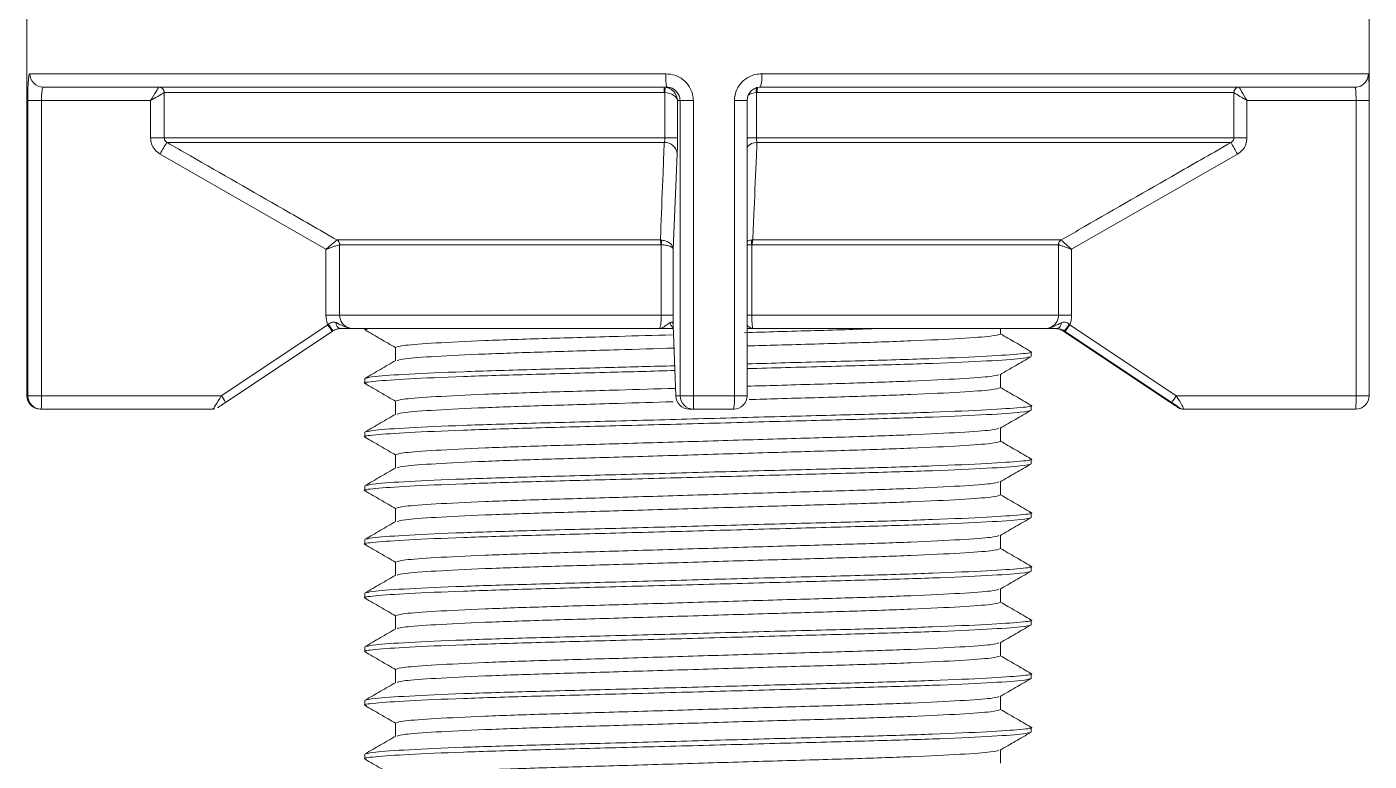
# Model space of a CAD drawing. Header units: millimetres. Extents: x 72 to 994, y 217 to 1414.
# Drawn here: x 510.6 to 610.6, y 954.7 to 1009.4 of the extents above; entities that cross this region are included whole.
import ezdxf

# ---------------------------------------------------------------- set-up
doc = ezdxf.new("R2010")
doc.units = ezdxf.units.MM
doc.header["$LTSCALE"] = 5

msp = doc.modelspace()

# ---------------------------------------------------------------- linework, layer by layer
at = {"color": 7, "linetype": 'Continuous', "lineweight": 15}
for p, q in [((510.64, 1012.93), (510.64, 981.93)), ((610.64, 981.93), (610.64, 1012.93)), ((558.29, 1004.93), (511.86, 1004.93)), ((609.58, 1004.93), (565.29, 1004.93)), ((564.3, 981.93), (564.3, 1003.93)), ((558.12, 1000.82), (521.08, 1000.82)), ((600.36, 1000.82), (565.03, 1000.82)), ((558.79, 992.85), (558.79, 987.93)), ((558.79, 987.25), (558.79, 987.22)), ((558.79, 987.22), (558.79, 987.2)), ((558.79, 987.2), (558.98, 981.91)), ((533.37, 986.72), (525.44, 981.43)), ((533.44, 986.76), (533.37, 986.72)), ((557.75, 986.93), (534.96, 986.93)), ((535.82, 986.93), (535.82, 986.85)), ((586.47, 986.93), (564.75, 986.93)), ((583.17, 986.53), (583.17, 986.93)), ((587.83, 986.76), (587.9, 986.72)), ((587.9, 986.72), (595.83, 981.43)), ((538.11, 985.53), (538.11, 984.54)), ((585.46, 984.85), (585.46, 985.21)), ((535.82, 983.21), (535.82, 982.85)), ((583.17, 982.53), (583.17, 983.52)), ((538.11, 981.53), (538.11, 980.54)), ((558.98, 981.93), (558.98, 981.91)), ((564.3, 981.93), (564.3, 981.93)), ((585.46, 980.85), (585.46, 981.21)), ((511.71, 980.93), (511.64, 980.93)), ((524.5, 980.93), (511.71, 980.93)), ((524.5, 980.93), (524.64, 980.96)), ((560.3, 980.93), (559.99, 980.93)), ((563.3, 980.93), (560.3, 980.93)), ((596.63, 980.95), (596.77, 980.93)), ((596.84, 980.93), (596.77, 980.93)), ((609.63, 980.93), (596.84, 980.93)), ((535.82, 979.21), (535.82, 978.85)), ((583.17, 978.53), (583.17, 979.52)), ((538.11, 977.53), (538.11, 976.54)), ((585.46, 976.85), (585.46, 977.21)), ((535.82, 975.21), (535.82, 974.85)), ((583.17, 974.53), (583.17, 975.52)), ((538.11, 973.53), (538.11, 972.54)), ((585.46, 972.85), (585.46, 973.21)), ((535.82, 971.21), (535.82, 970.85)), ((583.17, 970.53), (583.17, 971.52)), ((538.11, 969.53), (538.11, 968.54)), ((585.46, 968.85), (585.46, 969.21)), ((535.82, 967.21), (535.82, 966.85)), ((583.17, 966.53), (583.17, 967.52)), ((538.11, 965.53), (538.11, 964.54)), ((585.46, 964.85), (585.46, 965.21)), ((535.82, 963.21), (535.82, 962.85)), ((583.17, 962.53), (583.17, 963.52)), ((538.11, 961.53), (538.11, 960.54)), ((585.46, 960.85), (585.46, 961.21)), ((535.82, 959.21), (535.82, 958.85)), ((583.17, 958.53), (583.17, 959.52)), ((538.11, 957.53), (538.11, 956.54)), ((585.46, 956.85), (585.46, 957.21)), ((535.82, 955.21), (535.82, 954.85)), ((583.17, 954.53), (583.17, 955.52))]:
    msp.add_line(p, q, dxfattribs=at)
at = {"color": 8, "linetype": 'Continuous', "lineweight": 0}
for p, q in [((510.86, 1005.93), (558.25, 1005.93)), ((565.39, 1005.93), (610.58, 1005.93)), ((520.87, 1004.53), (520.87, 1001.16)), ((520.88, 1004.53), (520.87, 1004.53)), ((558.12, 1004.53), (520.88, 1004.53)), ((558.17, 1004.53), (558.12, 1004.53)), ((558.17, 1001.16), (558.17, 1004.53)), ((564.99, 1004.53), (564.99, 1001.16)), ((565.04, 1004.53), (564.99, 1004.53)), ((600.56, 1004.53), (565.04, 1004.53)), ((600.56, 1004.53), (600.56, 1004.53)), ((600.56, 1001.16), (600.56, 1004.53)), ((510.71, 981.93), (510.71, 1003.93)), ((510.71, 1003.93), (511.73, 1003.93)), ((519.86, 1003.93), (511.73, 1003.93)), ((511.73, 1003.93), (511.73, 981.93)), ((519.86, 1001.16), (519.86, 1003.93)), ((559.3, 1003.93), (559.1, 1003.93)), ((559.1, 1003.93), (559.1, 1001.16)), ((559.3, 1003.93), (560.29, 1003.93)), ((559.3, 981.93), (559.3, 1003.93)), ((560.29, 1003.93), (560.29, 981.93)), ((563.35, 981.93), (563.35, 1003.93)), ((564.3, 1003.93), (563.35, 1003.93)), ((609.66, 1003.93), (601.53, 1003.93)), ((601.53, 1003.93), (601.53, 1001.16)), ((609.66, 1003.93), (610.63, 1003.93)), ((609.66, 981.93), (609.66, 1003.93)), ((610.63, 1003.93), (610.63, 981.93)), ((519.86, 1001.16), (520.87, 1001.16)), ((558.17, 1001.16), (520.87, 1001.16)), ((559.1, 1001.16), (558.17, 1001.16)), ((564.99, 1001.16), (564.3, 1001.16)), ((600.56, 1001.16), (564.99, 1001.16)), ((600.56, 1001.16), (601.53, 1001.16)), ((532.92, 992.85), (520.56, 999.95)), ((559.09, 999.95), (558.79, 992.85)), ((600.83, 999.95), (588.47, 992.85)), ((557.84, 993.54), (533.74, 993.54)), ((533.74, 993.54), (533.74, 993.54)), ((533.93, 993.19), (533.93, 987.93)), ((533.94, 993.19), (533.93, 993.19)), ((557.86, 993.19), (533.94, 993.19)), ((557.84, 993.54), (557.9, 993.54)), ((557.9, 993.19), (557.86, 993.19)), ((557.9, 987.93), (557.9, 993.19)), ((564.64, 993.19), (564.64, 987.93)), ((564.68, 993.19), (564.64, 993.19)), ((564.71, 993.54), (564.65, 993.54)), ((587.49, 993.19), (564.68, 993.19)), ((587.69, 993.54), (564.71, 993.54)), ((587.5, 993.19), (587.49, 993.19)), ((587.5, 987.93), (587.5, 993.19)), ((587.69, 993.54), (587.7, 993.54)), ((532.92, 987.93), (532.92, 992.85)), ((588.47, 992.85), (588.47, 987.93)), ((525.12, 981.93), (533.05, 987.22)), ((532.92, 987.93), (533.93, 987.93)), ((533.05, 987.22), (533.09, 987.25)), ((533.93, 987.93), (557.9, 987.93)), ((558.79, 987.93), (557.9, 987.93)), ((558.79, 987.22), (558.98, 981.93)), ((564.64, 987.93), (564.3, 987.93)), ((564.64, 987.93), (587.5, 987.93)), ((587.5, 987.93), (588.47, 987.93)), ((588.3, 987.25), (588.34, 987.22)), ((588.34, 987.22), (596.27, 981.93)), ((587.93, 986.76), (587.83, 986.76)), ((587.99, 986.72), (587.93, 986.76)), ((595.92, 981.43), (587.99, 986.72)), ((510.71, 981.93), (510.64, 981.93)), ((510.71, 981.93), (511.73, 981.93)), ((511.73, 981.93), (525.12, 981.93)), ((558.98, 981.93), (559.3, 981.93)), ((559.3, 981.93), (560.29, 981.93)), ((560.29, 981.93), (563.35, 981.93)), ((564.3, 981.93), (563.35, 981.93)), ((596.27, 981.93), (609.66, 981.93)), ((596.44, 981.03), (596.51, 981.03)), ((609.66, 981.93), (610.63, 981.93))]:
    msp.add_line(p, q, dxfattribs=at)
for centre, radius, start, end in [((511.86, 1005.93), 0.998, 179.8711, 269.868), ((563.52, 1005.68), 5.28, 177.2897, 188.1804), ((562.69, 1005.68), 2.71, 343.9029, 5.2383), ((609.58, 1005.93), 1, 294.3767, 0.0169), ((520.48, 1004.53), 0.399, 359.8247, 89.8284), ((520.47, 1004.53), 0.402, 0.5576, 89.4253), ((556.51, 1004.63), 1.61, 356.4501, 10.7605), ((556.54, 1004.77), 1.64, 351.6761, 5.6092), ((565.92, 1004.71), 0.943, 166.4426, 190.8426), ((565.98, 1004.63), 0.945, 161.4216, 185.9979), ((600.96, 1004.53), 0.4, 90.0525, 180.0586), ((600.96, 1004.53), 0.401, 90.4193, 179.5978), ((532.79, 993.19), 13.98, 146.9149, 151.0581), ((558.14, 999.87), 0.949, 4.9958, 91.3756), ((565.05, 999.78), 1.03, 91.019, 136.9368), ((611.9, 1006.59), 12.91, 206.5663, 210.9524), ((533.54, 993.2), 0.401, 359.8785, 59.558), ((533.53, 993.19), 0.405, 0.6287, 59.5587), ((555.56, 993.23), 2.3, 359.071, 7.7232), ((555.59, 993.4), 2.32, 354.9528, 3.473), ((566.22, 993.34), 1.59, 172.986, 185.4398), ((566.27, 993.23), 1.59, 168.7844, 181.329), ((587.89, 993.2), 0.4, 120.2091, 180.0565), ((587.9, 993.19), 0.403, 120.2761, 179.5365), ((527.11, 983.07), 7.25, 30.1976, 34.8793), ((537.86, 990.25), 5.63, 212.1193, 218.2095), ((534.12, 987.37), 0.45, 178.1935, 254.6999), ((559.13, 987.48), 0.584, 189.6406, 234.9294), ((587.27, 987.38), 0.457, 283.1299, 0.3882), ((586.15, 988.5), 2.48, 315.5505, 329.7964), ((581.6, 991.53), 7.99, 323.0227, 327.3808), ((501.16, 981.68), 10.57, 355.9307, 1.3544), ((519.18, 977.79), 7.25, 30.1972, 34.8781), ((596.42, 981.68), 36.13, 179.6035, 181.1893), ((558.7, 981.68), 4.65, 350.7137, 3.0714), ((589.54, 986.24), 7.99, 323.0222, 327.3829), ((596.84, 981.53), 0.6, 236.3044, 269.9947), ((599.09, 981.68), 10.57, 355.9303, 1.3544), ((609.63, 981.93), 1, 270.0017, 359.9995)]:
    msp.add_arc(centre, radius, start, end, dxfattribs=at)
at = {"color": 7, "linetype": 'Continuous', "lineweight": 15}
for centre, radius, start, end in [((609.58, 1005.93), 0.999, 270.0214, 294.3403), ((511.64, 981.93), 1, 180, 270), ((511.71, 981.93), 0.999, 179.9585, 269.9568), ((560.3, 981.93), 1, 179.9926, 269.9912), ((563.3, 981.93), 1, 270.009, 0.0072), ((596.77, 981.53), 0.6, 236.3036, 269.9947), ((609.64, 981.93), 1, 270, 0)]:
    msp.add_arc(centre, radius, start, end, dxfattribs=at)
at = {"color": 8, "linetype": 'Continuous', "lineweight": 0}
for centre, major_axis, ratio, start_param, end_param in [((519.88, 1003.93), (0.6, 1), 0.01742, 0.09593, 1.58125), ((519.88, 1003.93), (1, 0.6), 0.01046, 0.1029, 1.58822), ((558.1, 1003.93), (1, -0.022), 0.59964, 0.03701, 1.52234), ((558.1, 1003.93), (-0.708, 0.717), 0.98588, 3.94042, 5.42575), ((565.1, 1003.93), (1, -0.022), 0.59964, 1.69328, 2.41563), ((601.56, 1003.93), (1, -0.6), 0.01046, 3.20964, 4.69496), ((601.56, 1003.93), (-0.6, 1), 0.01742, 0.07501, 1.56034), ((525.1, 981.93), (0.6, 1), 0.01742, 3.15205, 4.72284), ((595.91, 981.43), (0.6, -0.4), 0.00729, 6.27225, 7.84304), ((596.24, 981.93), (-0.6, 1), 0.01742, 3.13114, 4.70193)]:
    msp.add_ellipse(centre, major_axis=major_axis, ratio=ratio, start_param=start_param, end_param=end_param, dxfattribs=at)
at = {"color": 7, "linetype": 'Continuous', "lineweight": 15}
for centre, major_axis, ratio, start_param, end_param in [((525.43, 981.43), (0.6, 0.4), 0.00729, 3.15253, 4.72333), ((559.98, 981.93), (-0.708, 0.717), 0.98588, 0.79883, 2.36962), ((595.84, 981.43), (0.6, -0.4), 0.00729, 4.70145, 6.27225)]:
    msp.add_ellipse(centre, major_axis=major_axis, ratio=ratio, start_param=start_param, end_param=end_param, dxfattribs=at)
at = {"color": 8, "linetype": 'Continuous', "lineweight": 0}
for points, knots in [([(510.71, 1003.93), (510.71, 1004.16), (510.71, 1004.61), (510.73, 1005.21), (510.77, 1005.66), (510.81, 1005.9), (510.85, 1005.92), (510.86, 1005.93)], [0, 0, 0, 0, 0.21238, 0.42566, 0.64033, 0.85634, 1, 1, 1, 1]), ([(558.25, 1005.93), (558.48, 1005.91), (558.93, 1005.87), (559.55, 1005.52), (560.01, 1005.01), (560.25, 1004.45), (560.28, 1004.08), (560.29, 1003.93)], [0, 0, 0, 0, 0.217032, 0.433188, 0.647592, 0.860495, 1, 1, 1, 1]), ([(563.35, 1003.93), (563.37, 1004.16), (563.42, 1004.61), (563.77, 1005.21), (564.29, 1005.66), (564.86, 1005.9), (565.24, 1005.92), (565.39, 1005.93)], [0, 0, 0, 0, 0.21238, 0.42566, 0.64033, 0.85634, 1, 1, 1, 1]), ([(610.58, 1005.93), (610.59, 1005.91), (610.61, 1005.87), (610.62, 1005.52), (610.63, 1005.01), (610.63, 1004.45), (610.63, 1004.08), (610.63, 1003.93)], [0, 0, 0, 0, 0.21703, 0.43319, 0.64759, 0.8605, 1, 1, 1, 1]), ([(511.86, 1004.93), (511.85, 1004.93), (511.82, 1004.91), (511.78, 1004.79), (511.75, 1004.57), (511.73, 1004.27), (511.73, 1004.04), (511.73, 1003.93)], [0, 0, 0, 0, 0.14287, 0.35773, 0.57201, 0.78606, 1, 1, 1, 1]), ([(609.66, 1003.93), (609.66, 1004), (609.66, 1004.19), (609.65, 1004.47), (609.64, 1004.73), (609.62, 1004.9), (609.59, 1004.92), (609.58, 1004.93)], [0, 0, 0, 0, 0.14059, 0.3546, 0.56902, 0.7842, 1, 1, 1, 1]), ([(520.56, 999.95), (520.42, 1000.05), (520.15, 1000.25), (519.9, 1000.69), (519.87, 1001.01), (519.86, 1001.16)], [0, 0, 0, 0, 0.357903, 0.678938, 1, 1, 1, 1]), ([(520.87, 1001.16), (520.88, 1001.12), (520.89, 1001.03), (520.96, 1000.9), (521.04, 1000.85), (521.08, 1000.82)], [0, 0, 0, 0, 0.31776, 0.63799, 1, 1, 1, 1]), ([(558.12, 1000.82), (558.13, 1000.84), (558.15, 1000.89), (558.16, 1001.02), (558.17, 1001.11), (558.17, 1001.16)], [0, 0, 0, 0, 0.32643, 0.64867, 1, 1, 1, 1]), ([(564.99, 1001.16), (564.99, 1001.12), (565, 1001.03), (565.01, 1000.9), (565.02, 1000.85), (565.03, 1000.82)], [0, 0, 0, 0, 0.31776, 0.63799, 1, 1, 1, 1]), ([(600.36, 1000.82), (600.39, 1000.84), (600.47, 1000.89), (600.54, 1001.02), (600.55, 1001.11), (600.56, 1001.16)], [0, 0, 0, 0, 0.32643, 0.64867, 1, 1, 1, 1]), ([(601.53, 1001.16), (601.51, 1000.99), (601.48, 1000.66), (601.22, 1000.23), (600.96, 1000.04), (600.83, 999.95)], [0, 0, 0, 0, 0.35492, 0.67748, 1, 1, 1, 1]), ([(521.08, 1000.82), (521.66, 1000.48), (524.55, 998.82), (528.77, 996.4), (532.41, 994.31), (533.74, 993.54)], [0, 0, 0, 0, 0.136912, 0.684564, 1, 1, 1, 1]), ([(557.84, 993.54), (557.85, 993.87), (557.91, 995.53), (558.01, 997.96), (558.09, 1000.05), (558.12, 1000.82)], [0, 0, 0, 0, 0.136912, 0.684564, 1, 1, 1, 1]), ([(565.03, 1000.82), (565.02, 1000.48), (564.94, 998.82), (564.84, 996.4), (564.75, 994.31), (564.71, 993.54)], [0, 0, 0, 0, 0.13691, 0.68456, 1, 1, 1, 1]), ([(587.69, 993.54), (588.27, 993.87), (591.16, 995.53), (595.38, 997.96), (599.02, 1000.05), (600.36, 1000.82)], [0, 0, 0, 0, 0.13691, 0.68456, 1, 1, 1, 1]), ([(532.92, 992.85), (532.92, 992.85), (532.93, 992.85), (532.93, 992.86), (532.95, 992.87), (532.97, 992.89), (533.01, 992.93), (533.07, 992.97), (533.18, 993.07), (533.34, 993.21), (533.53, 993.37), (533.68, 993.49), (533.72, 993.52), (533.74, 993.54)], [0, 0, 0, 0, 0.0063, 0.00763, 0.01869, 0.03624, 0.07039, 0.13749, 0.18201, 0.37488, 0.58787, 0.79131, 1, 1, 1, 1]), ([(532.92, 992.85), (532.93, 992.85), (532.93, 992.85), (532.94, 992.85), (532.95, 992.86), (532.98, 992.87), (533.04, 992.89), (533.1, 992.91), (533.24, 992.96), (533.45, 993.03), (533.68, 993.11), (533.86, 993.17), (533.91, 993.19), (533.93, 993.19)], [0, 0, 0, 0, 0.0063, 0.00763, 0.01867, 0.03621, 0.07034, 0.13749, 0.1808, 0.37488, 0.58786, 0.79131, 1, 1, 1, 1]), ([(558.79, 992.85), (558.79, 992.85), (558.79, 992.85), (558.79, 992.86), (558.79, 992.87), (558.79, 992.89), (558.79, 992.93), (558.78, 992.97), (558.74, 993.07), (558.66, 993.21), (558.46, 993.37), (558.2, 993.49), (558, 993.52), (557.9, 993.54)], [0, 0, 0, 0, 0.0063, 0.00763, 0.01869, 0.03624, 0.07039, 0.13749, 0.18201, 0.37488, 0.58787, 0.79131, 1, 1, 1, 1]), ([(558.79, 992.85), (558.79, 992.85), (558.79, 992.85), (558.79, 992.85), (558.79, 992.86), (558.79, 992.87), (558.79, 992.89), (558.77, 992.91), (558.74, 992.96), (558.65, 993.03), (558.46, 993.11), (558.2, 993.17), (558, 993.19), (557.9, 993.19)], [0, 0, 0, 0, 0.0063, 0.00763, 0.01867, 0.03621, 0.07034, 0.13749, 0.1808, 0.37488, 0.58786, 0.79131, 1, 1, 1, 1]), ([(564.65, 993.54), (564.54, 993.53), (564.42, 993.51), (564.31, 993.46), (564.3, 993.45)], [0, 0, 0, 0, 0.81165, 1, 1, 1, 1]), ([(564.64, 993.19), (564.54, 993.19), (564.41, 993.18), (564.31, 993.16), (564.3, 993.15)], [0, 0, 0, 0, 0.82272, 1, 1, 1, 1]), ([(587.5, 993.19), (587.52, 993.19), (587.56, 993.17), (587.73, 993.11), (587.95, 993.03), (588.15, 992.96), (588.29, 992.91), (588.35, 992.89), (588.41, 992.87), (588.44, 992.86), (588.45, 992.85), (588.46, 992.85), (588.46, 992.85), (588.47, 992.85)], [0, 0, 0, 0, 0.20869, 0.41214, 0.62512, 0.8192, 0.86251, 0.92966, 0.96379, 0.98133, 0.99237, 0.9937, 1, 1, 1, 1]), ([(587.7, 993.54), (587.71, 993.52), (587.74, 993.49), (587.88, 993.37), (588.05, 993.21), (588.21, 993.07), (588.32, 992.97), (588.38, 992.93), (588.42, 992.89), (588.44, 992.87), (588.46, 992.86), (588.46, 992.85), (588.47, 992.85), (588.47, 992.85)], [0, 0, 0, 0, 0.20869, 0.41213, 0.62512, 0.81799, 0.86251, 0.92961, 0.96376, 0.98131, 0.99237, 0.9937, 1, 1, 1, 1]), ([(533.05, 987.22), (533.05, 987.24), (532.96, 987.46), (532.94, 987.71), (532.92, 987.93)], [0, 0, 0, 0, 0.07833, 1, 1, 1, 1]), ([(533.09, 987.25), (533.14, 987.29), (533.21, 987.34), (533.35, 987.4), (533.46, 987.42), (533.57, 987.41), (533.63, 987.39), (533.67, 987.38)], [0, 0, 0, 0, 0.28459, 0.39699, 0.69919, 0.79521, 1, 1, 1, 1]), ([(533.67, 987.38), (533.85, 987.29), (534.16, 987.14), (534.54, 986.98), (534.79, 986.94), (534.9, 986.93), (534.96, 986.93), (534.96, 986.93)], [0, 0, 0, 0, 0.446196, 0.778647, 0.867315, 0.993924, 1, 1, 1, 1]), ([(533.93, 987.93), (533.95, 987.82), (533.97, 987.6), (534.14, 987.3), (534.4, 987.07), (534.69, 986.95), (534.88, 986.94), (534.96, 986.93)], [0, 0, 0, 0, 0.21006, 0.42105, 0.63434, 0.85097, 1, 1, 1, 1]), ([(557.75, 986.93), (557.75, 986.93), (557.77, 986.93), (557.8, 986.97), (557.85, 987.14), (557.88, 987.4), (557.89, 987.68), (557.9, 987.86), (557.9, 987.93)], [0, 0, 0, 0, 0.00188, 0.22228, 0.44095, 0.65649, 0.86881, 1, 1, 1, 1]), ([(557.75, 986.93), (557.75, 986.93), (557.78, 986.93), (557.84, 986.94), (557.97, 986.98), (558.2, 987.14), (558.43, 987.29), (558.56, 987.38)], [0, 0, 0, 0, 0.00608, 0.13268, 0.22135, 0.5538, 1, 1, 1, 1]), ([(558.56, 987.38), (558.59, 987.4), (558.64, 987.42), (558.72, 987.41), (558.76, 987.37), (558.78, 987.31), (558.79, 987.27), (558.79, 987.25)], [0, 0, 0, 0, 0.29978, 0.4473, 0.73039, 0.86833, 1, 1, 1, 1]), ([(564.3, 987.16), (564.31, 987.15), (564.42, 987.07), (564.54, 986.98), (564.66, 986.94), (564.71, 986.93), (564.74, 986.93), (564.75, 986.93)], [0, 0, 0, 0, 0.1123, 0.64519, 0.78732, 0.99026, 1, 1, 1, 1]), ([(564.64, 987.93), (564.65, 987.82), (564.65, 987.6), (564.66, 987.3), (564.69, 987.07), (564.72, 986.95), (564.74, 986.94), (564.75, 986.93)], [0, 0, 0, 0, 0.21006, 0.42105, 0.63434, 0.85097, 1, 1, 1, 1]), ([(586.47, 986.93), (586.48, 986.93), (586.59, 986.93), (586.82, 986.97), (587.13, 987.14), (587.36, 987.4), (587.48, 987.68), (587.49, 987.86), (587.5, 987.93)], [0, 0, 0, 0, 0.00188, 0.22228, 0.44095, 0.65649, 0.86881, 1, 1, 1, 1]), ([(586.47, 986.93), (586.48, 986.93), (586.54, 986.93), (586.64, 986.94), (586.89, 986.98), (587.26, 987.14), (587.56, 987.29), (587.73, 987.38)], [0, 0, 0, 0, 0.00608, 0.13268, 0.22135, 0.5538, 1, 1, 1, 1]), ([(587.73, 987.38), (587.79, 987.4), (587.87, 987.42), (588.01, 987.41), (588.13, 987.37), (588.23, 987.31), (588.28, 987.27), (588.3, 987.25)], [0, 0, 0, 0, 0.29978, 0.4473, 0.73039, 0.86833, 1, 1, 1, 1]), ([(588.47, 987.93), (588.46, 987.79), (588.45, 987.55), (588.37, 987.32), (588.34, 987.22)], [0, 0, 0, 0, 0.57418, 1, 1, 1, 1])]:
    msp.add_open_spline(points, degree=3, knots=knots, dxfattribs=at)
at = {"color": 7, "linetype": 'Continuous', "lineweight": 15}
for points, knots in [([(559.3, 1003.93), (559.29, 1004), (559.28, 1004.19), (559.16, 1004.47), (558.93, 1004.73), (558.63, 1004.9), (558.41, 1004.92), (558.29, 1004.93)], [0, 0, 0, 0, 0.14059, 0.3546, 0.56901, 0.7842, 1, 1, 1, 1]), ([(565.29, 1004.93), (565.22, 1004.93), (565.03, 1004.91), (564.75, 1004.79), (564.5, 1004.57), (564.33, 1004.27), (564.31, 1004.04), (564.3, 1003.93)], [0, 0, 0, 0, 0.14287, 0.35773, 0.57201, 0.78606, 1, 1, 1, 1]), ([(559.1, 1001.16), (559.1, 1000.99), (559.1, 1000.66), (559.1, 1000.23), (559.09, 1000.04), (559.09, 999.95)], [0, 0, 0, 0, 0.35492, 0.67748, 1, 1, 1, 1]), ([(558.79, 987.93), (558.79, 987.79), (558.79, 987.55), (558.79, 987.32), (558.79, 987.22)], [0, 0, 0, 0, 0.57418, 1, 1, 1, 1]), ([(534, 986.93), (533.97, 986.93), (533.87, 986.93), (533.7, 986.89), (533.53, 986.82), (533.46, 986.78), (533.44, 986.76)], [0, 0, 0, 0, 0.20847, 0.62167, 0.89845, 1, 1, 1, 1]), ([(534.96, 986.93), (534.96, 986.93), (534.93, 986.93), (534.81, 986.93), (534.56, 986.93), (534.2, 986.93), (534, 986.93)], [0, 0, 0, 0, 0.0072, 0.10837, 0.48204, 1, 1, 1, 1]), ([(536.22, 986.93), (535.98, 986.91), (535.67, 986.87), (535.89, 986.84), (535.95, 986.83)], [0, 0, 0, 0, 0.75332, 1, 1, 1, 1]), ([(535.84, 986.83), (536.22, 986.61), (536.98, 986.17), (537.73, 985.73), (538.11, 985.52)], [0, 0, 0, 0, 0.50515, 1, 1, 1, 1]), ([(538.11, 985.53), (538.25, 985.58), (538.54, 985.69), (540.91, 985.86), (544.54, 986.04), (549.25, 986.2), (554.09, 986.34), (557.37, 986.43), (558.72, 986.47)], [0, 0, 0, 0, 0.17325, 0.35262, 0.53199, 0.70523, 0.87848, 1, 1, 1, 1]), ([(558.8, 986.93), (558.68, 986.93), (558.41, 986.93), (558.03, 986.93), (557.8, 986.93), (557.75, 986.93), (557.75, 986.93)], [0, 0, 0, 0, 0.40765, 0.86684, 0.99115, 1, 1, 1, 1]), ([(564.08, 986.63), (564.91, 986.66), (567.66, 986.74), (571.08, 986.83), (573.21, 986.91), (573.84, 986.93)], [0, 0, 0, 0, 0.2336, 0.77243, 1, 1, 1, 1]), ([(564.75, 986.93), (564.74, 986.93), (564.69, 986.93), (564.54, 986.93), (564.4, 986.93), (564.3, 986.93)], [0, 0, 0, 0, 0.0216, 0.32518, 1, 1, 1, 1]), ([(564.3, 985.64), (565.06, 985.66), (567.74, 985.74), (572.02, 985.86), (576.73, 986.02), (580.36, 986.2), (582.73, 986.37), (583.02, 986.48), (583.17, 986.53)], [0, 0, 0, 0, 0.0725, 0.25541, 0.43833, 0.62771, 0.81708, 1, 1, 1, 1]), ([(585.43, 985.23), (585.05, 985.45), (584.3, 985.89), (583.54, 986.33), (583.17, 986.54)], [0, 0, 0, 0, 0.505144, 1, 1, 1, 1]), ([(587.38, 986.93), (587.18, 986.93), (586.85, 986.93), (586.61, 986.93), (586.5, 986.93), (586.48, 986.93), (586.47, 986.93)], [0, 0, 0, 0, 0.51796, 0.89164, 0.9928, 1, 1, 1, 1]), ([(587.27, 986.93), (587.31, 986.93), (587.4, 986.93), (587.58, 986.89), (587.74, 986.82), (587.81, 986.78), (587.83, 986.76)], [0, 0, 0, 0, 0.20848, 0.62167, 0.89844, 1, 1, 1, 1]), ([(587.93, 986.76), (587.9, 986.78), (587.82, 986.83), (587.71, 986.88), (587.54, 986.92), (587.45, 986.93), (587.38, 986.93)], [0, 0, 0, 0, 0.12114, 0.41736, 0.53825, 1, 1, 1, 1]), ([(538.23, 984.56), (538.36, 984.6), (538.65, 984.7), (540.92, 984.86), (544.54, 985.04), (549.25, 985.2), (554.13, 985.34), (557.46, 985.44), (558.85, 985.48)], [0, 0, 0, 0, 0.14703, 0.33121, 0.51539, 0.69329, 0.87119, 1, 1, 1, 1]), ([(564.3, 984.31), (565.26, 984.33), (568.34, 984.42), (573.18, 984.54), (578.36, 984.7), (582.41, 984.88), (584.8, 985.05), (585.73, 985.16), (585.37, 985.23), (585.32, 985.23)], [0, 0, 0, 0, 0.08005, 0.25588, 0.43171, 0.61375, 0.79579, 0.97162, 1, 1, 1, 1]), ([(535.82, 983.21), (535.97, 983.26), (536.3, 983.37), (538.91, 983.54), (542.91, 983.72), (548.09, 983.88), (553.54, 984.02), (557.28, 984.12), (558.9, 984.16)], [0, 0, 0, 0, 0.1715, 0.34906, 0.52662, 0.69812, 0.86962, 1, 1, 1, 1]), ([(538.13, 984.56), (537.75, 984.34), (536.98, 983.9), (536.22, 983.45), (535.84, 983.23)], [0, 0, 0, 0, 0.49998, 1, 1, 1, 1]), ([(585.32, 984.83), (585.18, 984.78), (584.87, 984.69), (582.36, 984.52), (578.37, 984.34), (573.17, 984.19), (568.35, 984.06), (565.26, 983.98), (564.3, 983.95)], [0, 0, 0, 0, 0.156297, 0.349297, 0.542297, 0.728712, 0.915126, 1, 1, 1, 1]), ([(583.14, 983.5), (583.52, 983.73), (584.29, 984.17), (585.05, 984.61), (585.43, 984.83)], [0, 0, 0, 0, 0.49998, 1, 1, 1, 1]), ([(558.91, 983.81), (557.29, 983.76), (553.55, 983.66), (548.09, 983.52), (542.92, 983.36), (538.86, 983.19), (536.47, 983.01), (535.54, 982.9), (535.9, 982.84), (535.95, 982.83)], [0, 0, 0, 0, 0.12716, 0.29398, 0.46081, 0.63353, 0.80625, 0.97307, 1, 1, 1, 1]), ([(564.3, 982.64), (565.06, 982.66), (567.74, 982.74), (572.01, 982.86), (576.73, 983.02), (580.35, 983.2), (582.62, 983.36), (582.91, 983.46), (583.04, 983.5)], [0, 0, 0, 0, 0.07487, 0.26379, 0.4527, 0.64829, 0.84387, 1, 1, 1, 1]), ([(535.84, 982.83), (536.22, 982.61), (536.98, 982.17), (537.73, 981.73), (538.11, 981.52)], [0, 0, 0, 0, 0.50514, 1, 1, 1, 1]), ([(538.11, 981.53), (538.25, 981.58), (538.54, 981.69), (540.91, 981.86), (544.54, 982.04), (549.25, 982.2), (554.17, 982.34), (557.53, 982.44), (558.96, 982.48)], [0, 0, 0, 0, 0.17202, 0.35011, 0.52821, 0.70023, 0.87224, 1, 1, 1, 1]), ([(564.44, 981.64), (565.15, 981.67), (567.79, 981.74), (572.01, 981.86), (576.73, 982.02), (580.36, 982.2), (582.73, 982.37), (583.02, 982.48), (583.17, 982.53)], [0, 0, 0, 0, 0.06816, 0.25193, 0.4357, 0.62596, 0.81623, 1, 1, 1, 1]), ([(585.43, 981.23), (585.05, 981.45), (584.3, 981.89), (583.54, 982.33), (583.17, 982.54)], [0, 0, 0, 0, 0.50515, 1, 1, 1, 1]), ([(535.95, 979.23), (536.09, 979.28), (536.41, 979.37), (538.92, 979.54), (542.9, 979.72), (548.09, 979.88), (554.1, 980.03), (560.64, 980.21), (567.17, 980.39), (573.19, 980.54), (578.35, 980.7), (582.41, 980.88), (584.8, 981.05), (585.73, 981.16), (585.37, 981.23), (585.32, 981.23)], [0, 0, 0, 0, 0.06864, 0.15342, 0.2382, 0.32009, 0.40198, 0.48676, 0.57154, 0.65343, 0.73532, 0.8201, 0.90488, 0.98677, 1, 1, 1, 1]), ([(538.23, 980.56), (538.36, 980.6), (538.65, 980.7), (540.92, 980.86), (544.54, 981.04), (549.25, 981.2), (554.11, 981.34), (557.41, 981.44), (558.78, 981.48)], [0, 0, 0, 0, 0.14731, 0.33191, 0.51652, 0.69482, 0.87312, 1, 1, 1, 1]), ([(585.46, 980.85), (585.3, 980.8), (584.97, 980.7), (582.37, 980.52), (578.37, 980.34), (573.18, 980.19), (567.17, 980.03), (560.64, 979.85), (554.1, 979.68), (548.09, 979.52), (542.92, 979.36), (538.86, 979.19), (536.47, 979.01), (535.54, 978.9), (535.9, 978.84), (535.95, 978.83)], [0, 0, 0, 0, 0.08082, 0.16449, 0.24816, 0.32898, 0.4098, 0.49347, 0.57715, 0.65796, 0.73878, 0.82245, 0.90613, 0.98694, 1, 1, 1, 1]), ([(538.13, 980.56), (537.75, 980.34), (536.98, 979.9), (536.22, 979.45), (535.84, 979.23)], [0, 0, 0, 0, 0.49998, 1, 1, 1, 1]), ([(583.14, 979.5), (583.52, 979.73), (584.29, 980.17), (585.05, 980.61), (585.43, 980.83)], [0, 0, 0, 0, 0.49998, 1, 1, 1, 1]), ([(538.11, 977.53), (538.25, 977.58), (538.54, 977.69), (540.91, 977.86), (544.54, 978.04), (549.25, 978.2), (554.7, 978.35), (560.64, 978.53), (566.57, 978.71), (572.02, 978.86), (576.73, 979.02), (580.35, 979.2), (582.62, 979.36), (582.91, 979.46), (583.04, 979.5)], [0, 0, 0, 0, 0.08307, 0.16907, 0.25507, 0.33814, 0.42121, 0.50721, 0.59321, 0.67628, 0.75935, 0.84535, 0.93135, 1, 1, 1, 1]), ([(535.84, 978.83), (536.22, 978.61), (536.98, 978.17), (537.73, 977.73), (538.11, 977.52)], [0, 0, 0, 0, 0.50515, 1, 1, 1, 1]), ([(538.23, 976.56), (538.36, 976.6), (538.65, 976.7), (540.92, 976.86), (544.54, 977.04), (549.25, 977.2), (554.7, 977.35), (560.64, 977.53), (566.57, 977.71), (572.02, 977.86), (576.73, 978.02), (580.36, 978.2), (582.73, 978.37), (583.02, 978.48), (583.17, 978.53)], [0, 0, 0, 0, 0.06865, 0.15465, 0.24065, 0.32372, 0.40679, 0.49279, 0.57879, 0.66186, 0.74493, 0.83093, 0.91693, 1, 1, 1, 1]), ([(585.43, 977.23), (585.05, 977.45), (584.3, 977.89), (583.54, 978.33), (583.17, 978.54)], [0, 0, 0, 0, 0.50515, 1, 1, 1, 1]), ([(535.95, 975.23), (536.09, 975.28), (536.41, 975.38), (538.92, 975.54), (542.9, 975.72), (548.09, 975.88), (554.1, 976.03), (560.64, 976.21), (567.17, 976.39), (573.19, 976.54), (578.35, 976.7), (582.41, 976.88), (584.8, 977.05), (585.73, 977.16), (585.37, 977.23), (585.32, 977.23)], [0, 0, 0, 0, 0.068657, 0.153436, 0.238216, 0.320104, 0.401991, 0.486771, 0.571551, 0.653438, 0.735325, 0.820105, 0.904885, 0.986772, 1, 1, 1, 1]), ([(585.46, 976.85), (585.3, 976.8), (584.97, 976.7), (582.37, 976.52), (578.37, 976.34), (573.18, 976.19), (567.17, 976.03), (560.64, 975.85), (554.1, 975.68), (548.09, 975.52), (542.92, 975.36), (538.86, 975.19), (536.47, 975.01), (535.54, 974.9), (535.9, 974.84), (535.95, 974.83)], [0, 0, 0, 0, 0.08082, 0.16449, 0.24816, 0.32898, 0.4098, 0.49347, 0.57715, 0.65797, 0.73878, 0.82246, 0.90613, 0.98695, 1, 1, 1, 1]), ([(538.13, 976.56), (537.75, 976.34), (536.98, 975.9), (536.22, 975.45), (535.84, 975.23)], [0, 0, 0, 0, 0.49998, 1, 1, 1, 1]), ([(583.14, 975.5), (583.52, 975.73), (584.29, 976.17), (585.05, 976.61), (585.43, 976.83)], [0, 0, 0, 0, 0.49998, 1, 1, 1, 1]), ([(538.11, 973.53), (538.25, 973.58), (538.54, 973.69), (540.91, 973.86), (544.54, 974.04), (549.25, 974.2), (554.7, 974.35), (560.64, 974.53), (566.57, 974.71), (572.02, 974.86), (576.73, 975.02), (580.35, 975.2), (582.62, 975.36), (582.91, 975.46), (583.04, 975.5)], [0, 0, 0, 0, 0.08307, 0.16907, 0.25507, 0.33814, 0.42121, 0.50721, 0.59322, 0.67628, 0.75935, 0.84536, 0.93136, 1, 1, 1, 1]), ([(535.84, 974.83), (536.22, 974.61), (536.98, 974.17), (537.73, 973.73), (538.11, 973.52)], [0, 0, 0, 0, 0.50515, 1, 1, 1, 1]), ([(538.23, 972.56), (538.36, 972.6), (538.65, 972.7), (540.92, 972.86), (544.54, 973.04), (549.25, 973.2), (554.7, 973.35), (560.64, 973.53), (566.57, 973.71), (572.02, 973.86), (576.73, 974.02), (580.36, 974.2), (582.73, 974.37), (583.02, 974.48), (583.17, 974.53)], [0, 0, 0, 0, 0.06865, 0.15465, 0.24066, 0.32372, 0.40679, 0.49279, 0.57879, 0.66186, 0.74493, 0.83093, 0.91693, 1, 1, 1, 1]), ([(585.43, 973.23), (585.05, 973.45), (584.3, 973.89), (583.54, 974.33), (583.17, 974.54)], [0, 0, 0, 0, 0.50516, 1, 1, 1, 1]), ([(535.95, 971.23), (536.09, 971.28), (536.41, 971.37), (538.92, 971.54), (542.9, 971.72), (548.09, 971.88), (554.1, 972.03), (560.64, 972.21), (567.17, 972.39), (573.19, 972.54), (578.35, 972.7), (582.41, 972.88), (584.8, 973.05), (585.73, 973.16), (585.37, 973.23), (585.32, 973.23)], [0, 0, 0, 0, 0.06866, 0.15344, 0.23822, 0.3201, 0.40199, 0.48677, 0.57154, 0.65343, 0.73532, 0.8201, 0.90487, 0.98676, 1, 1, 1, 1]), ([(585.46, 972.85), (585.3, 972.8), (584.97, 972.7), (582.37, 972.52), (578.37, 972.34), (573.18, 972.19), (567.17, 972.03), (560.64, 971.85), (554.1, 971.68), (548.09, 971.52), (542.92, 971.36), (538.86, 971.19), (536.47, 971.01), (535.54, 970.9), (535.9, 970.84), (535.95, 970.83)], [0, 0, 0, 0, 0.08082, 0.16449, 0.24816, 0.32898, 0.4098, 0.49347, 0.57715, 0.65796, 0.73878, 0.82246, 0.90613, 0.98695, 1, 1, 1, 1]), ([(538.13, 972.56), (537.75, 972.34), (536.98, 971.9), (536.22, 971.45), (535.84, 971.23)], [0, 0, 0, 0, 0.49998, 1, 1, 1, 1]), ([(583.14, 971.5), (583.52, 971.73), (584.29, 972.17), (585.05, 972.61), (585.43, 972.83)], [0, 0, 0, 0, 0.49998, 1, 1, 1, 1]), ([(538.11, 969.53), (538.25, 969.58), (538.54, 969.69), (540.91, 969.86), (544.54, 970.04), (549.25, 970.2), (554.7, 970.35), (560.64, 970.53), (566.57, 970.71), (572.02, 970.86), (576.73, 971.02), (580.35, 971.2), (582.62, 971.36), (582.91, 971.46), (583.04, 971.5)], [0, 0, 0, 0, 0.08307, 0.16907, 0.25507, 0.33814, 0.42121, 0.50721, 0.59321, 0.67628, 0.75934, 0.84535, 0.93135, 1, 1, 1, 1]), ([(535.84, 970.83), (536.22, 970.61), (536.98, 970.17), (537.73, 969.73), (538.11, 969.52)], [0, 0, 0, 0, 0.50515, 1, 1, 1, 1]), ([(538.23, 968.56), (538.36, 968.6), (538.65, 968.7), (540.92, 968.86), (544.54, 969.04), (549.25, 969.2), (554.7, 969.35), (560.64, 969.53), (566.57, 969.71), (572.02, 969.86), (576.73, 970.02), (580.36, 970.2), (582.73, 970.37), (583.02, 970.48), (583.17, 970.53)], [0, 0, 0, 0, 0.06865, 0.15465, 0.24065, 0.32372, 0.40679, 0.49279, 0.57879, 0.66186, 0.74493, 0.83093, 0.91693, 1, 1, 1, 1]), ([(585.43, 969.23), (585.05, 969.45), (584.3, 969.89), (583.54, 970.33), (583.17, 970.54)], [0, 0, 0, 0, 0.50515, 1, 1, 1, 1]), ([(535.95, 967.23), (536.09, 967.28), (536.41, 967.38), (538.92, 967.54), (542.9, 967.72), (548.09, 967.88), (554.1, 968.03), (560.64, 968.21), (567.17, 968.39), (573.19, 968.54), (578.35, 968.7), (582.41, 968.88), (584.8, 969.05), (585.73, 969.16), (585.37, 969.23), (585.32, 969.23)], [0, 0, 0, 0, 0.06866, 0.15344, 0.23822, 0.3201, 0.40199, 0.48677, 0.57155, 0.65344, 0.73533, 0.82011, 0.90489, 0.98677, 1, 1, 1, 1]), ([(585.46, 968.85), (585.3, 968.8), (584.97, 968.7), (582.37, 968.52), (578.37, 968.34), (573.18, 968.19), (567.17, 968.03), (560.64, 967.85), (554.1, 967.68), (548.09, 967.52), (542.92, 967.36), (538.86, 967.19), (536.47, 967.01), (535.54, 966.9), (535.9, 966.84), (535.95, 966.83)], [0, 0, 0, 0, 0.08082, 0.16449, 0.24816, 0.32898, 0.4098, 0.49347, 0.57714, 0.65796, 0.73878, 0.82245, 0.90613, 0.98694, 1, 1, 1, 1]), ([(538.13, 968.56), (537.75, 968.34), (536.98, 967.9), (536.22, 967.45), (535.84, 967.23)], [0, 0, 0, 0, 0.49998, 1, 1, 1, 1]), ([(583.14, 967.5), (583.52, 967.73), (584.29, 968.17), (585.05, 968.61), (585.43, 968.83)], [0, 0, 0, 0, 0.49998, 1, 1, 1, 1]), ([(538.11, 965.53), (538.25, 965.58), (538.54, 965.69), (540.91, 965.86), (544.54, 966.04), (549.25, 966.2), (554.7, 966.35), (560.64, 966.53), (566.57, 966.71), (572.02, 966.86), (576.73, 967.02), (580.35, 967.2), (582.62, 967.36), (582.91, 967.46), (583.04, 967.5)], [0, 0, 0, 0, 0.08307, 0.16907, 0.25508, 0.33815, 0.42122, 0.50722, 0.59322, 0.67629, 0.75936, 0.84537, 0.93137, 1, 1, 1, 1]), ([(535.84, 966.83), (536.22, 966.61), (536.98, 966.17), (537.73, 965.73), (538.11, 965.52)], [0, 0, 0, 0, 0.50515, 1, 1, 1, 1]), ([(538.23, 964.56), (538.36, 964.6), (538.65, 964.7), (540.92, 964.86), (544.54, 965.04), (549.25, 965.2), (554.7, 965.35), (560.64, 965.53), (566.57, 965.71), (572.02, 965.86), (576.73, 966.02), (580.36, 966.2), (582.73, 966.37), (583.02, 966.48), (583.17, 966.53)], [0, 0, 0, 0, 0.06866, 0.15466, 0.24066, 0.32373, 0.40679, 0.4928, 0.5788, 0.66186, 0.74493, 0.83093, 0.91693, 1, 1, 1, 1]), ([(585.43, 965.23), (585.05, 965.45), (584.3, 965.89), (583.54, 966.33), (583.17, 966.54)], [0, 0, 0, 0, 0.50515, 1, 1, 1, 1]), ([(535.95, 963.23), (536.09, 963.28), (536.41, 963.37), (538.92, 963.54), (542.9, 963.72), (548.09, 963.88), (554.1, 964.03), (560.64, 964.21), (567.17, 964.39), (573.19, 964.54), (578.35, 964.7), (582.41, 964.88), (584.8, 965.05), (585.73, 965.16), (585.37, 965.23), (585.32, 965.23)], [0, 0, 0, 0, 0.06866, 0.15344, 0.23822, 0.32011, 0.402, 0.48677, 0.57155, 0.65344, 0.73533, 0.82011, 0.90489, 0.98677, 1, 1, 1, 1]), ([(585.46, 964.85), (585.3, 964.8), (584.97, 964.7), (582.37, 964.52), (578.37, 964.34), (573.18, 964.19), (567.17, 964.03), (560.64, 963.85), (554.1, 963.68), (548.09, 963.52), (542.92, 963.36), (538.86, 963.19), (536.47, 963.01), (535.54, 962.9), (535.9, 962.84), (535.95, 962.83)], [0, 0, 0, 0, 0.080818, 0.164491, 0.248164, 0.328982, 0.4098, 0.493472, 0.577145, 0.657963, 0.738781, 0.822454, 0.906127, 0.986945, 1, 1, 1, 1]), ([(538.13, 964.56), (537.75, 964.34), (536.98, 963.9), (536.22, 963.45), (535.84, 963.23)], [0, 0, 0, 0, 0.49998, 1, 1, 1, 1]), ([(583.14, 963.5), (583.52, 963.73), (584.29, 964.17), (585.05, 964.61), (585.43, 964.83)], [0, 0, 0, 0, 0.49998, 1, 1, 1, 1]), ([(538.11, 961.53), (538.25, 961.58), (538.54, 961.69), (540.91, 961.86), (544.54, 962.04), (549.25, 962.2), (554.7, 962.35), (560.64, 962.53), (566.57, 962.71), (572.02, 962.86), (576.73, 963.02), (580.35, 963.2), (582.62, 963.36), (582.91, 963.46), (583.04, 963.5)], [0, 0, 0, 0, 0.08307, 0.16907, 0.25507, 0.33814, 0.42121, 0.50721, 0.59321, 0.67628, 0.75934, 0.84535, 0.93135, 1, 1, 1, 1]), ([(535.84, 962.83), (536.22, 962.61), (536.98, 962.17), (537.73, 961.73), (538.11, 961.52)], [0, 0, 0, 0, 0.505151, 1, 1, 1, 1]), ([(538.23, 960.56), (538.36, 960.6), (538.65, 960.7), (540.92, 960.86), (544.54, 961.04), (549.25, 961.2), (554.7, 961.35), (560.64, 961.53), (566.57, 961.71), (572.02, 961.86), (576.73, 962.02), (580.36, 962.2), (582.73, 962.37), (583.02, 962.48), (583.17, 962.53)], [0, 0, 0, 0, 0.06865, 0.15465, 0.24065, 0.32372, 0.40679, 0.49279, 0.57879, 0.66186, 0.74493, 0.83093, 0.91693, 1, 1, 1, 1]), ([(585.43, 961.23), (585.05, 961.45), (584.3, 961.89), (583.54, 962.33), (583.17, 962.54)], [0, 0, 0, 0, 0.505148, 1, 1, 1, 1]), ([(535.82, 959.21), (535.97, 959.26), (536.3, 959.37), (538.91, 959.54), (542.91, 959.72), (548.09, 959.88), (554.1, 960.03), (560.64, 960.21), (567.17, 960.39), (573.19, 960.54), (578.35, 960.7), (582.41, 960.88), (584.8, 961.05), (585.73, 961.16), (585.37, 961.23), (585.32, 961.23)], [0, 0, 0, 0, 0.08082, 0.16449, 0.24816, 0.32898, 0.4098, 0.49347, 0.57715, 0.65796, 0.73878, 0.82246, 0.90613, 0.98695, 1, 1, 1, 1]), ([(585.46, 960.85), (585.3, 960.8), (584.97, 960.7), (582.37, 960.52), (578.37, 960.34), (573.18, 960.19), (567.17, 960.03), (560.64, 959.85), (554.1, 959.68), (548.09, 959.52), (542.92, 959.36), (538.86, 959.19), (536.47, 959.01), (535.54, 958.9), (535.9, 958.84), (535.95, 958.83)], [0, 0, 0, 0, 0.08082, 0.16449, 0.24816, 0.32898, 0.4098, 0.49347, 0.57714, 0.65796, 0.73878, 0.82245, 0.90612, 0.98694, 1, 1, 1, 1]), ([(538.13, 960.56), (537.75, 960.34), (536.98, 959.9), (536.22, 959.45), (535.84, 959.23)], [0, 0, 0, 0, 0.49998, 1, 1, 1, 1]), ([(583.14, 959.5), (583.52, 959.73), (584.29, 960.17), (585.05, 960.61), (585.43, 960.83)], [0, 0, 0, 0, 0.49998, 1, 1, 1, 1]), ([(538.11, 957.53), (538.25, 957.58), (538.54, 957.69), (540.91, 957.86), (544.54, 958.04), (549.25, 958.2), (554.7, 958.35), (560.64, 958.53), (566.57, 958.71), (572.02, 958.86), (576.73, 959.02), (580.35, 959.2), (582.62, 959.36), (582.91, 959.46), (583.04, 959.5)], [0, 0, 0, 0, 0.08307, 0.16907, 0.25507, 0.33813, 0.4212, 0.5072, 0.5932, 0.67627, 0.75933, 0.84534, 0.93134, 1, 1, 1, 1]), ([(535.84, 958.83), (536.22, 958.61), (536.98, 958.17), (537.73, 957.73), (538.11, 957.52)], [0, 0, 0, 0, 0.50515, 1, 1, 1, 1]), ([(538.23, 956.56), (538.36, 956.6), (538.65, 956.7), (540.92, 956.86), (544.54, 957.04), (549.25, 957.2), (554.7, 957.35), (560.64, 957.53), (566.57, 957.71), (572.02, 957.86), (576.73, 958.02), (580.36, 958.2), (582.73, 958.37), (583.02, 958.48), (583.17, 958.53)], [0, 0, 0, 0, 0.06865, 0.15466, 0.24066, 0.32372, 0.40679, 0.49279, 0.5788, 0.66186, 0.74493, 0.83093, 0.91693, 1, 1, 1, 1]), ([(585.43, 957.23), (585.05, 957.45), (584.3, 957.89), (583.54, 958.33), (583.17, 958.54)], [0, 0, 0, 0, 0.50517, 1, 1, 1, 1]), ([(535.95, 955.23), (536.09, 955.28), (536.41, 955.37), (538.92, 955.54), (542.9, 955.72), (548.09, 955.88), (554.1, 956.03), (560.64, 956.21), (567.17, 956.39), (573.19, 956.54), (578.35, 956.7), (582.41, 956.88), (584.8, 957.05), (585.73, 957.16), (585.37, 957.23), (585.32, 957.23)], [0, 0, 0, 0, 0.06866, 0.15344, 0.23821, 0.3201, 0.40198, 0.48676, 0.57154, 0.65342, 0.73531, 0.82008, 0.90486, 0.98674, 1, 1, 1, 1]), ([(585.32, 956.83), (585.18, 956.78), (584.87, 956.69), (582.36, 956.52), (578.37, 956.34), (573.18, 956.19), (567.17, 956.03), (560.64, 955.85), (554.1, 955.68), (548.09, 955.52), (542.92, 955.36), (538.86, 955.19), (536.47, 955.01), (535.54, 954.9), (535.9, 954.84), (535.95, 954.83)], [0, 0, 0, 0, 0.068659, 0.153438, 0.238217, 0.320103, 0.401989, 0.486768, 0.571547, 0.653434, 0.73532, 0.820099, 0.904878, 0.986764, 1, 1, 1, 1]), ([(538.13, 956.56), (537.75, 956.34), (536.98, 955.9), (536.22, 955.45), (535.84, 955.23)], [0, 0, 0, 0, 0.49998, 1, 1, 1, 1]), ([(583.14, 955.5), (583.52, 955.73), (584.29, 956.17), (585.05, 956.61), (585.43, 956.83)], [0, 0, 0, 0, 0.49998, 1, 1, 1, 1]), ([(538.11, 953.53), (538.25, 953.58), (538.54, 953.69), (540.91, 953.86), (544.54, 954.04), (549.25, 954.2), (554.7, 954.35), (560.64, 954.53), (566.57, 954.71), (572.02, 954.86), (576.73, 955.02), (580.35, 955.2), (582.62, 955.36), (582.91, 955.46), (583.04, 955.5)], [0, 0, 0, 0, 0.08307, 0.16907, 0.25507, 0.33814, 0.42121, 0.50721, 0.59321, 0.67628, 0.75934, 0.84535, 0.93135, 1, 1, 1, 1]), ([(535.84, 954.83), (536.22, 954.61), (536.98, 954.17), (537.73, 953.73), (538.11, 953.52)], [0, 0, 0, 0, 0.50516, 1, 1, 1, 1])]:
    msp.add_open_spline(points, degree=3, knots=knots, dxfattribs=at)

doc.saveas('drawing.dxf')
